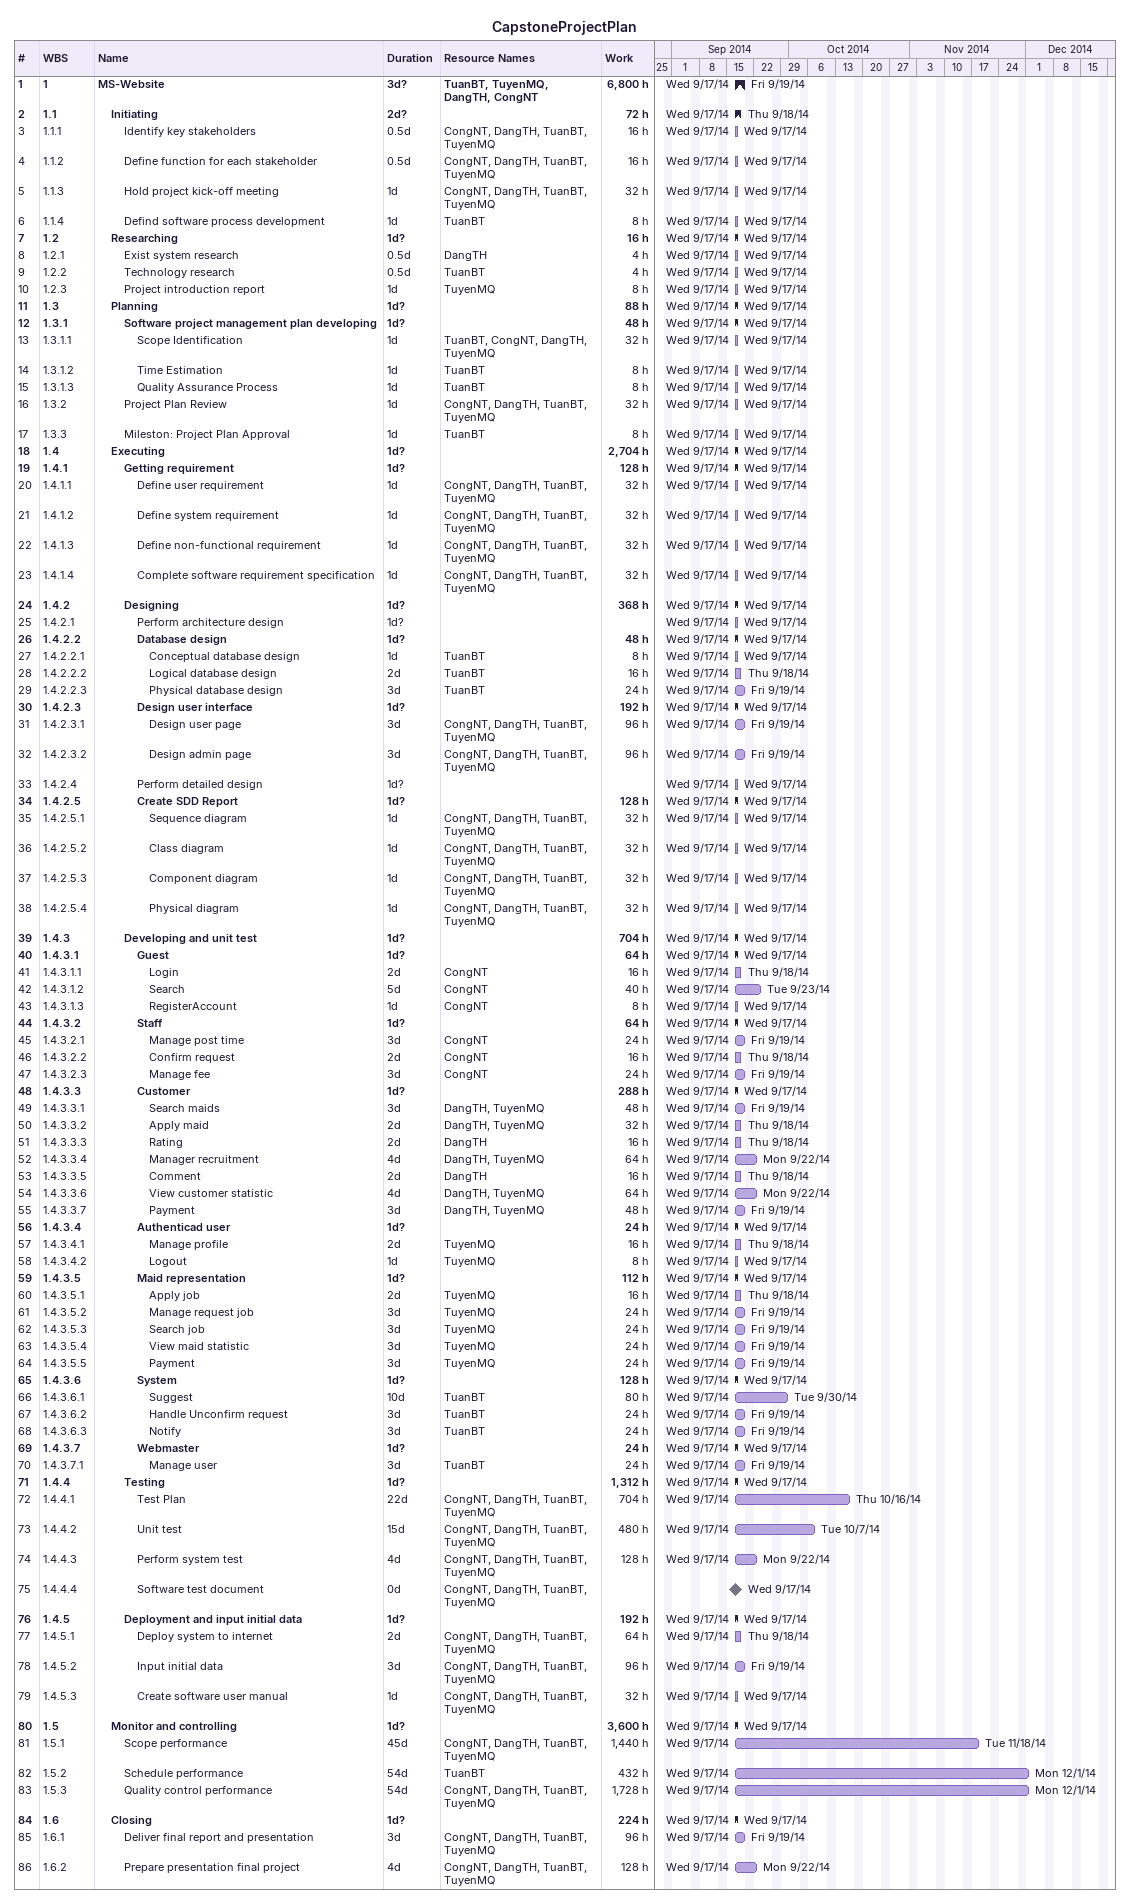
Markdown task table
CapstoneProjectPlan

| ID | WBS | Task | Duration | Start | Finish | Resources | Work (h) |
|---|---|---|---|---|---|---|---|
| 1 | 1 | **MS-Website** | 3d? | 2014-09-17 | 2014-09-19 | TuanBT, TuyenMQ, DangTH, CongNT | 6800 |
| 2 | 1.1 | **Initiating** | 2d? | 2014-09-17 | 2014-09-18 |  | 72 |
| 3 | 1.1.1 | Identify key stakeholders | 0.5d | 2014-09-17 | 2014-09-17 | CongNT, DangTH, TuanBT, TuyenMQ | 16 |
| 4 | 1.1.2 | Define function for each stakeholder | 0.5d | 2014-09-17 | 2014-09-17 | CongNT, DangTH, TuanBT, TuyenMQ | 16 |
| 5 | 1.1.3 | Hold project kick-off meeting | 1d | 2014-09-17 | 2014-09-17 | CongNT, DangTH, TuanBT, TuyenMQ | 32 |
| 6 | 1.1.4 | Defind software process development | 1d | 2014-09-17 | 2014-09-17 | TuanBT | 8 |
| 7 | 1.2 | **Researching** | 1d? | 2014-09-17 | 2014-09-17 |  | 16 |
| 8 | 1.2.1 | Exist system research | 0.5d | 2014-09-17 | 2014-09-17 | DangTH | 4 |
| 9 | 1.2.2 | Technology research | 0.5d | 2014-09-17 | 2014-09-17 | TuanBT | 4 |
| 10 | 1.2.3 | Project introduction report | 1d | 2014-09-17 | 2014-09-17 | TuyenMQ | 8 |
| 11 | 1.3 | **Planning** | 1d? | 2014-09-17 | 2014-09-17 |  | 88 |
| 12 | 1.3.1 | **Software project management plan developing** | 1d? | 2014-09-17 | 2014-09-17 |  | 48 |
| 13 | 1.3.1.1 | Scope Identification | 1d | 2014-09-17 | 2014-09-17 | TuanBT, CongNT, DangTH, TuyenMQ | 32 |
| 14 | 1.3.1.2 | Time Estimation | 1d | 2014-09-17 | 2014-09-17 | TuanBT | 8 |
| 15 | 1.3.1.3 | Quality Assurance Process | 1d | 2014-09-17 | 2014-09-17 | TuanBT | 8 |
| 16 | 1.3.2 | Project Plan Review | 1d | 2014-09-17 | 2014-09-17 | CongNT, DangTH, TuanBT, TuyenMQ | 32 |
| 17 | 1.3.3 | Mileston: Project Plan Approval | 1d | 2014-09-17 | 2014-09-17 | TuanBT | 8 |
| 18 | 1.4 | **Executing** | 1d? | 2014-09-17 | 2014-09-17 |  | 2704 |
| 19 | 1.4.1 | **Getting requirement** | 1d? | 2014-09-17 | 2014-09-17 |  | 128 |
| 20 | 1.4.1.1 | Define user requirement | 1d | 2014-09-17 | 2014-09-17 | CongNT, DangTH, TuanBT, TuyenMQ | 32 |
| 21 | 1.4.1.2 | Define system requirement | 1d | 2014-09-17 | 2014-09-17 | CongNT, DangTH, TuanBT, TuyenMQ | 32 |
| 22 | 1.4.1.3 | Define non-functional requirement | 1d | 2014-09-17 | 2014-09-17 | CongNT, DangTH, TuanBT, TuyenMQ | 32 |
| 23 | 1.4.1.4 | Complete software requirement specification | 1d | 2014-09-17 | 2014-09-17 | CongNT, DangTH, TuanBT, TuyenMQ | 32 |
| 24 | 1.4.2 | **Designing** | 1d? | 2014-09-17 | 2014-09-17 |  | 368 |
| 25 | 1.4.2.1 | Perform architecture design | 1d? | 2014-09-17 | 2014-09-17 |  |  |
| 26 | 1.4.2.2 | **Database design** | 1d? | 2014-09-17 | 2014-09-17 |  | 48 |
| 27 | 1.4.2.2.1 | Conceptual database design | 1d | 2014-09-17 | 2014-09-17 | TuanBT | 8 |
| 28 | 1.4.2.2.2 | Logical database design | 2d | 2014-09-17 | 2014-09-18 | TuanBT | 16 |
| 29 | 1.4.2.2.3 | Physical database design | 3d | 2014-09-17 | 2014-09-19 | TuanBT | 24 |
| 30 | 1.4.2.3 | **Design user interface** | 1d? | 2014-09-17 | 2014-09-17 |  | 192 |
| 31 | 1.4.2.3.1 | Design user page | 3d | 2014-09-17 | 2014-09-19 | CongNT, DangTH, TuanBT, TuyenMQ | 96 |
| 32 | 1.4.2.3.2 | Design admin page | 3d | 2014-09-17 | 2014-09-19 | CongNT, DangTH, TuanBT, TuyenMQ | 96 |
| 33 | 1.4.2.4 | Perform detailed design | 1d? | 2014-09-17 | 2014-09-17 |  |  |
| 34 | 1.4.2.5 | **Create SDD Report** | 1d? | 2014-09-17 | 2014-09-17 |  | 128 |
| 35 | 1.4.2.5.1 | Sequence diagram | 1d | 2014-09-17 | 2014-09-17 | CongNT, DangTH, TuanBT, TuyenMQ | 32 |
| 36 | 1.4.2.5.2 | Class diagram | 1d | 2014-09-17 | 2014-09-17 | CongNT, DangTH, TuanBT, TuyenMQ | 32 |
| 37 | 1.4.2.5.3 | Component diagram | 1d | 2014-09-17 | 2014-09-17 | CongNT, DangTH, TuanBT, TuyenMQ | 32 |
| 38 | 1.4.2.5.4 | Physical diagram | 1d | 2014-09-17 | 2014-09-17 | CongNT, DangTH, TuanBT, TuyenMQ | 32 |
| 39 | 1.4.3 | **Developing and unit test** | 1d? | 2014-09-17 | 2014-09-17 |  | 704 |
| 40 | 1.4.3.1 | **Guest** | 1d? | 2014-09-17 | 2014-09-17 |  | 64 |
| 41 | 1.4.3.1.1 | Login | 2d | 2014-09-17 | 2014-09-18 | CongNT | 16 |
| 42 | 1.4.3.1.2 | Search | 5d | 2014-09-17 | 2014-09-23 | CongNT | 40 |
| 43 | 1.4.3.1.3 | RegisterAccount | 1d | 2014-09-17 | 2014-09-17 | CongNT | 8 |
| 44 | 1.4.3.2 | **Staff** | 1d? | 2014-09-17 | 2014-09-17 |  | 64 |
| 45 | 1.4.3.2.1 | Manage post time | 3d | 2014-09-17 | 2014-09-19 | CongNT | 24 |
| 46 | 1.4.3.2.2 | Confirm request | 2d | 2014-09-17 | 2014-09-18 | CongNT | 16 |
| 47 | 1.4.3.2.3 | Manage fee | 3d | 2014-09-17 | 2014-09-19 | CongNT | 24 |
| 48 | 1.4.3.3 | **Customer** | 1d? | 2014-09-17 | 2014-09-17 |  | 288 |
| 49 | 1.4.3.3.1 | Search maids | 3d | 2014-09-17 | 2014-09-19 | DangTH, TuyenMQ | 48 |
| 50 | 1.4.3.3.2 | Apply maid | 2d | 2014-09-17 | 2014-09-18 | DangTH, TuyenMQ | 32 |
| 51 | 1.4.3.3.3 | Rating | 2d | 2014-09-17 | 2014-09-18 | DangTH | 16 |
| 52 | 1.4.3.3.4 | Manager recruitment | 4d | 2014-09-17 | 2014-09-22 | DangTH, TuyenMQ | 64 |
| 53 | 1.4.3.3.5 | Comment | 2d | 2014-09-17 | 2014-09-18 | DangTH | 16 |
| 54 | 1.4.3.3.6 | View customer statistic | 4d | 2014-09-17 | 2014-09-22 | DangTH, TuyenMQ | 64 |
| 55 | 1.4.3.3.7 | Payment | 3d | 2014-09-17 | 2014-09-19 | DangTH, TuyenMQ | 48 |
| 56 | 1.4.3.4 | **Authenticad user** | 1d? | 2014-09-17 | 2014-09-17 |  | 24 |
| 57 | 1.4.3.4.1 | Manage profile | 2d | 2014-09-17 | 2014-09-18 | TuyenMQ | 16 |
| 58 | 1.4.3.4.2 | Logout | 1d | 2014-09-17 | 2014-09-17 | TuyenMQ | 8 |
| 59 | 1.4.3.5 | **Maid representation** | 1d? | 2014-09-17 | 2014-09-17 |  | 112 |
| 60 | 1.4.3.5.1 | Apply job | 2d | 2014-09-17 | 2014-09-18 | TuyenMQ | 16 |
| 61 | 1.4.3.5.2 | Manage request job | 3d | 2014-09-17 | 2014-09-19 | TuyenMQ | 24 |
| 62 | 1.4.3.5.3 | Search job | 3d | 2014-09-17 | 2014-09-19 | TuyenMQ | 24 |
| 63 | 1.4.3.5.4 | View maid statistic | 3d | 2014-09-17 | 2014-09-19 | TuyenMQ | 24 |
| 64 | 1.4.3.5.5 | Payment | 3d | 2014-09-17 | 2014-09-19 | TuyenMQ | 24 |
| 65 | 1.4.3.6 | **System** | 1d? | 2014-09-17 | 2014-09-17 |  | 128 |
| 66 | 1.4.3.6.1 | Suggest | 10d | 2014-09-17 | 2014-09-30 | TuanBT | 80 |
| 67 | 1.4.3.6.2 | Handle Unconfirm request | 3d | 2014-09-17 | 2014-09-19 | TuanBT | 24 |
| 68 | 1.4.3.6.3 | Notify | 3d | 2014-09-17 | 2014-09-19 | TuanBT | 24 |
| 69 | 1.4.3.7 | **Webmaster** | 1d? | 2014-09-17 | 2014-09-17 |  | 24 |
| 70 | 1.4.3.7.1 | Manage user | 3d | 2014-09-17 | 2014-09-19 | TuanBT | 24 |
| 71 | 1.4.4 | **Testing** | 1d? | 2014-09-17 | 2014-09-17 |  | 1312 |
| 72 | 1.4.4.1 | Test Plan | 22d | 2014-09-17 | 2014-10-16 | CongNT, DangTH, TuanBT, TuyenMQ | 704 |
| 73 | 1.4.4.2 | Unit test | 15d | 2014-09-17 | 2014-10-07 | CongNT, DangTH, TuanBT, TuyenMQ | 480 |
| 74 | 1.4.4.3 | Perform system test | 4d | 2014-09-17 | 2014-09-22 | CongNT, DangTH, TuanBT, TuyenMQ | 128 |
| 75 | 1.4.4.4 | Software test document | 0d | 2014-09-17 | 2014-09-17 | CongNT, DangTH, TuanBT, TuyenMQ |  |
| 76 | 1.4.5 | **Deployment and input initial data** | 1d? | 2014-09-17 | 2014-09-17 |  | 192 |
| 77 | 1.4.5.1 | Deploy system to internet | 2d | 2014-09-17 | 2014-09-18 | CongNT, DangTH, TuanBT, TuyenMQ | 64 |
| 78 | 1.4.5.2 | Input initial data | 3d | 2014-09-17 | 2014-09-19 | CongNT, DangTH, TuanBT, TuyenMQ | 96 |
| 79 | 1.4.5.3 | Create software user manual | 1d | 2014-09-17 | 2014-09-17 | CongNT, DangTH, TuanBT, TuyenMQ | 32 |
| 80 | 1.5 | **Monitor and controlling** | 1d? | 2014-09-17 | 2014-09-17 |  | 3600 |
| 81 | 1.5.1 | Scope performance | 45d | 2014-09-17 | 2014-11-18 | CongNT, DangTH, TuanBT, TuyenMQ | 1440 |
| 82 | 1.5.2 | Schedule performance | 54d | 2014-09-17 | 2014-12-01 | TuanBT | 432 |
| 83 | 1.5.3 | Quality control performance | 54d | 2014-09-17 | 2014-12-01 | CongNT, DangTH, TuanBT, TuyenMQ | 1728 |
| 84 | 1.6 | **Closing** | 1d? | 2014-09-17 | 2014-09-17 |  | 224 |
| 85 | 1.6.1 | Deliver final report and presentation | 3d | 2014-09-17 | 2014-09-19 | CongNT, DangTH, TuanBT, TuyenMQ | 96 |
| 86 | 1.6.2 | Prepare presentation final project | 4d | 2014-09-17 | 2014-09-22 | CongNT, DangTH, TuanBT, TuyenMQ | 128 |
